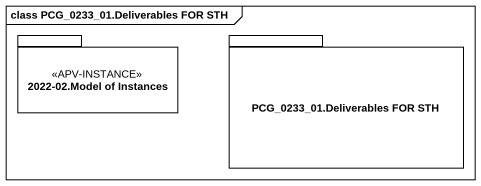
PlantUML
@startuml
mainframe class PCG_0233_01.Deliverables FOR STH
package "2022-02.Model of Instances" as p2022_02_Model_of_Instances <<APV-INSTANCE>> {
}
package "PCG_0233_01.Deliverables FOR STH" as PCG_0233_01_Deliverables {
}
@enduml
